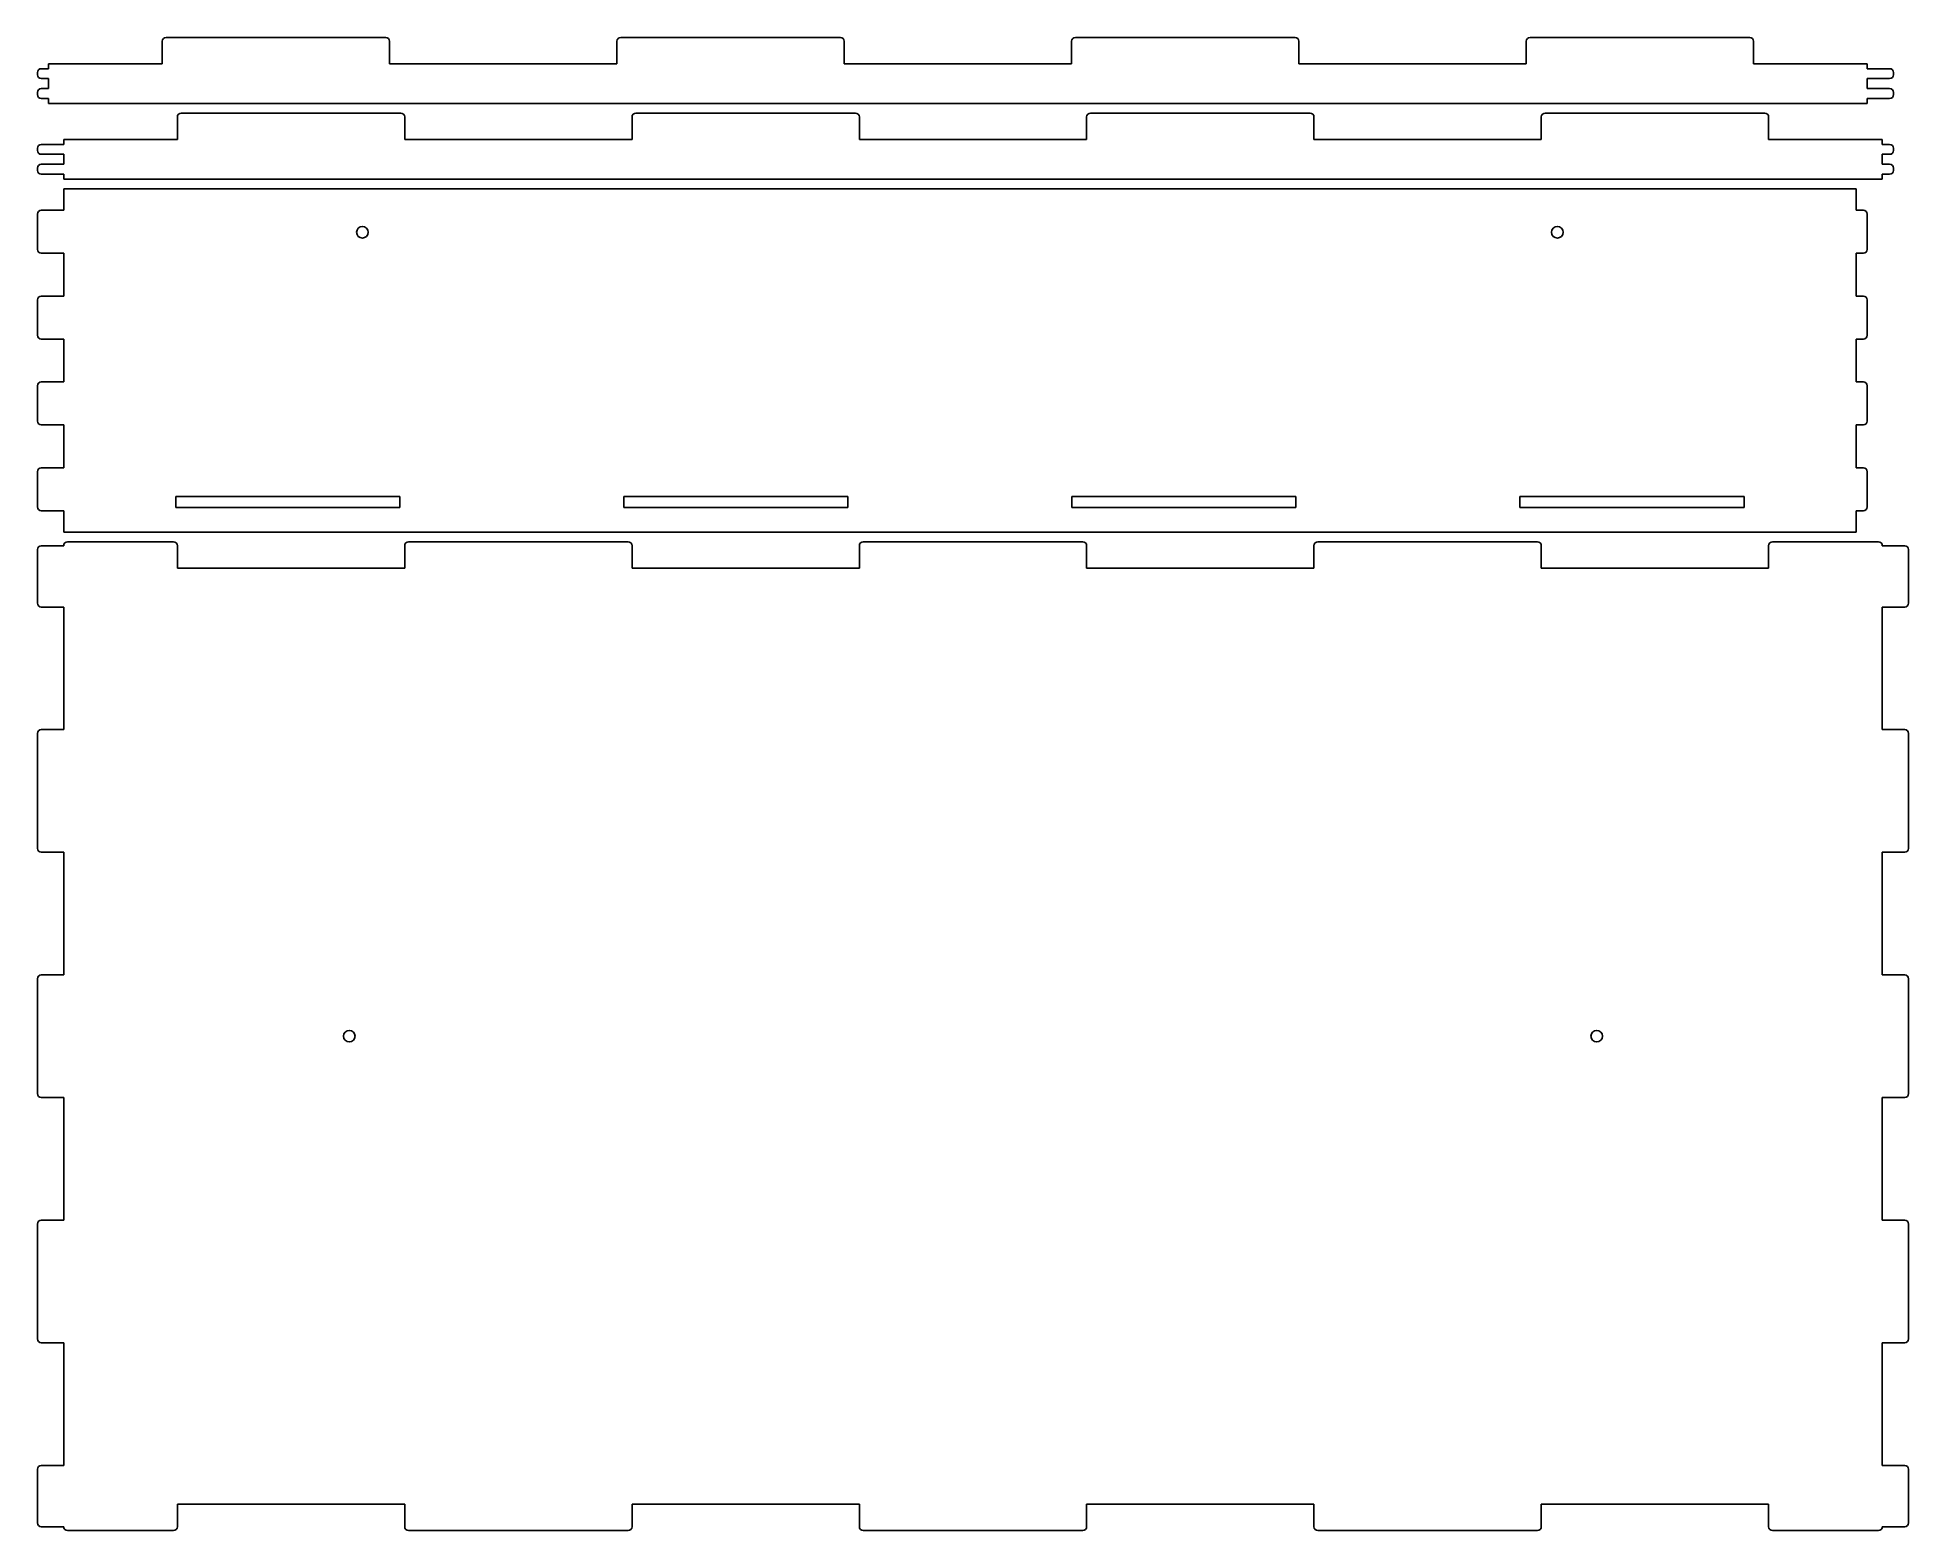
# Model space of a CAD drawing. Header units: millimetres. Extents: x 0 to 969, y 0 to 773.
import ezdxf

# ---------------------------------------------------------------- set-up
doc = ezdxf.new("R2010")
doc.units = ezdxf.units.MM
doc.layers.add('SheetCutProfiles', color=7, linetype='CONTINUOUS')

msp = doc.modelspace()

# ---------------------------------------------------------------- linework, layer by layer
at = {"layer": 'SheetCutProfiles'}
for p, q in [((64.675, 771.2), (64.675, 759.6)), ((66.675, 773.2), (180.425, 773.2)), ((182.425, 759.6), (182.425, 771.2)), ((300.175, 771.2), (300.175, 759.6)), ((302.175, 773.2), (415.925, 773.2)), ((417.925, 759.6), (417.925, 771.2)), ((535.675, 771.2), (535.675, 759.6)), ((537.675, 773.2), (651.425, 773.2)), ((653.425, 759.6), (653.425, 771.2)), ((771.175, 771.2), (771.175, 759.6)), ((773.175, 773.2), (886.925, 773.2)), ((888.925, 759.6), (888.925, 771.2)), ((5.8, 757.025), (2, 757.025)), ((5.8, 759.6), (64.675, 759.6)), ((5.8, 757.025), (5.8, 759.6)), ((182.425, 759.6), (300.175, 759.6)), ((417.925, 759.6), (535.675, 759.6)), ((653.425, 759.6), (771.175, 759.6)), ((888.925, 759.6), (947.8, 759.6)), ((947.8, 757.025), (947.8, 759.6)), ((947.8, 757.025), (959.4, 757.025)), ((0, 753.875), (0, 755.025)), ((2, 751.875), (5.8, 751.875)), ((5.8, 746.725), (2, 746.725)), ((5.8, 746.725), (5.8, 751.875)), ((947.8, 746.725), (947.8, 751.875)), ((959.4, 751.875), (947.8, 751.875)), ((947.8, 746.725), (959.4, 746.725)), ((961.4, 753.875), (961.4, 755.025)), ((0, 743.575), (0, 744.725)), ((2, 741.575), (5.8, 741.575)), ((5.8, 739), (5.8, 741.575)), ((5.8, 739), (947.8, 739)), ((947.8, 739), (947.8, 741.575)), ((959.4, 741.575), (947.8, 741.575)), ((961.4, 743.575), (961.4, 744.725)), ((72.475, 720.4), (72.475, 732)), ((188.225, 734), (74.475, 734)), ((190.225, 732), (190.225, 720.4)), ((307.975, 720.4), (307.975, 732)), ((423.725, 734), (309.975, 734)), ((425.725, 732), (425.725, 720.4)), ((543.475, 720.4), (543.475, 732)), ((659.225, 734), (545.475, 734)), ((661.225, 732), (661.225, 720.4)), ((778.975, 720.4), (778.975, 732)), ((894.725, 734), (780.975, 734)), ((896.725, 732), (896.725, 720.4)), ((13.6, 717.825), (2, 717.825)), ((13.6, 717.825), (13.6, 720.4)), ((72.475, 720.4), (13.6, 720.4)), ((307.975, 720.4), (190.225, 720.4)), ((543.475, 720.4), (425.725, 720.4)), ((778.975, 720.4), (661.225, 720.4)), ((955.6, 720.4), (896.725, 720.4)), ((955.6, 717.825), (955.6, 720.4)), ((955.6, 717.825), (959.4, 717.825)), ((0, 714.675), (0, 715.825)), ((2, 712.675), (13.6, 712.675)), ((13.6, 707.525), (2, 707.525)), ((13.6, 707.525), (13.6, 712.675)), ((959.4, 712.675), (955.6, 712.675)), ((955.6, 707.525), (955.6, 712.675)), ((955.6, 707.525), (959.4, 707.525)), ((961.4, 714.675), (961.4, 715.825)), ((0, 704.375), (0, 705.525)), ((2, 702.375), (13.6, 702.375)), ((13.6, 699.8), (13.6, 702.375)), ((955.6, 699.8), (13.6, 699.8)), ((959.4, 702.375), (955.6, 702.375)), ((955.6, 699.8), (955.6, 702.375)), ((961.4, 704.375), (961.4, 705.525)), ((13.6, 694.8), (942, 694.8)), ((13.6, 683.6875), (13.6, 694.8)), ((942, 683.6875), (942, 694.8)), ((0, 663.4625), (0, 681.6875)), ((13.6, 683.6875), (2, 683.6875)), ((942, 683.6875), (945.8, 683.6875)), ((947.8, 663.4625), (947.8, 681.6875)), ((2, 661.4625), (13.6, 661.4625)), ((13.6, 639.2375), (13.6, 661.4625)), ((942, 639.2375), (942, 661.4625)), ((945.8, 661.4625), (942, 661.4625)), ((0, 619.0125), (0, 637.2375)), ((13.6, 639.2375), (2, 639.2375)), ((942, 639.2375), (945.8, 639.2375)), ((947.8, 619.0125), (947.8, 637.2375)), ((2, 617.0125), (13.6, 617.0125)), ((13.6, 594.7875), (13.6, 617.0125)), ((942, 594.7875), (942, 617.0125)), ((945.8, 617.0125), (942, 617.0125)), ((0, 574.5625), (0, 592.7875)), ((13.6, 594.7875), (2, 594.7875)), ((942, 594.7875), (945.8, 594.7875)), ((947.8, 574.5625), (947.8, 592.7875)), ((2, 572.5625), (13.6, 572.5625)), ((13.6, 550.3375), (13.6, 572.5625)), ((942, 550.3375), (942, 572.5625)), ((945.8, 572.5625), (942, 572.5625)), ((0, 530.1125), (0, 548.3375)), ((13.6, 550.3375), (2, 550.3375)), ((942, 550.3375), (945.8, 550.3375)), ((947.8, 530.1125), (947.8, 548.3375)), ((71.625, 535.5), (71.625, 529.7)), ((187.675, 535.5), (71.625, 535.5)), ((187.675, 529.7), (187.675, 535.5)), ((303.725, 535.5), (303.725, 529.7)), ((419.775, 535.5), (303.725, 535.5)), ((419.775, 529.7), (419.775, 535.5)), ((535.825, 535.5), (535.825, 529.7)), ((651.875, 535.5), (535.825, 535.5)), ((651.875, 529.7), (651.875, 535.5)), ((767.925, 535.5), (767.925, 529.7)), ((883.975, 535.5), (767.925, 535.5)), ((883.975, 529.7), (883.975, 535.5)), ((2, 528.1125), (13.6, 528.1125)), ((13.6, 517), (13.6, 528.1125)), ((71.625, 529.7), (187.675, 529.7)), ((303.725, 529.7), (419.775, 529.7)), ((535.825, 529.7), (651.875, 529.7)), ((767.925, 529.7), (883.975, 529.7)), ((942, 517), (942, 528.1125)), ((945.8, 528.1125), (942, 528.1125)), ((13.6, 517), (942, 517)), ((0, 508), (0, 480.25)), ((13.6, 510), (2, 510)), ((15.6, 512), (70.475, 512)), ((72.475, 498.4), (72.475, 510)), ((190.225, 510), (190.225, 498.4)), ((192.225, 512), (305.975, 512)), ((307.975, 498.4), (307.975, 510)), ((425.725, 510), (425.725, 498.4)), ((427.725, 512), (541.475, 512)), ((543.475, 498.4), (543.475, 510)), ((661.225, 510), (661.225, 498.4)), ((663.225, 512), (776.975, 512)), ((778.975, 498.4), (778.975, 510)), ((896.725, 510), (896.725, 498.4)), ((898.725, 512), (953.6, 512)), ((967.2, 510), (955.6, 510)), ((969.2, 508), (969.2, 480.25)), ((190.225, 498.4), (72.475, 498.4)), ((425.725, 498.4), (307.975, 498.4)), ((661.225, 498.4), (543.475, 498.4)), ((896.725, 498.4), (778.975, 498.4)), ((2, 478.25), (13.6, 478.25)), ((13.6, 478.25), (13.6, 414.75)), ((955.6, 478.25), (967.2, 478.25)), ((955.6, 414.75), (955.6, 478.25)), ((0, 412.75), (0, 353.25)), ((13.6, 414.75), (2, 414.75)), ((967.2, 414.75), (955.6, 414.75)), ((969.2, 412.75), (969.2, 353.25)), ((2, 351.25), (13.6, 351.25)), ((13.6, 351.25), (13.6, 287.75)), ((955.6, 351.25), (967.2, 351.25)), ((955.6, 287.75), (955.6, 351.25)), ((0, 285.75), (0, 226.25)), ((13.6, 287.75), (2, 287.75)), ((967.2, 287.75), (955.6, 287.75)), ((969.2, 285.75), (969.2, 226.25)), ((2, 224.25), (13.6, 224.25)), ((13.6, 224.25), (13.6, 160.75)), ((955.6, 224.25), (967.2, 224.25)), ((955.6, 160.75), (955.6, 224.25)), ((0, 158.75), (0, 99.25)), ((13.6, 160.75), (2, 160.75)), ((967.2, 160.75), (955.6, 160.75)), ((969.2, 158.75), (969.2, 99.25)), ((2, 97.25), (13.6, 97.25)), ((13.6, 97.25), (13.6, 33.75)), ((955.6, 97.25), (967.2, 97.25)), ((955.6, 33.75), (955.6, 97.25)), ((0, 31.75), (0, 4)), ((13.6, 33.75), (2, 33.75)), ((967.2, 33.75), (955.6, 33.75)), ((969.2, 31.75), (969.2, 4)), ((72.475, 13.6), (190.225, 13.6)), ((72.475, 2), (72.475, 13.6)), ((190.225, 13.6), (190.225, 2)), ((307.975, 13.6), (425.725, 13.6)), ((307.975, 2), (307.975, 13.6)), ((425.725, 13.6), (425.725, 2)), ((543.475, 13.6), (661.225, 13.6)), ((543.475, 2), (543.475, 13.6)), ((661.225, 13.6), (661.225, 2)), ((778.975, 13.6), (896.725, 13.6)), ((778.975, 2), (778.975, 13.6)), ((896.725, 13.6), (896.725, 2)), ((2, 2), (13.6, 2)), ((15.6, 0), (70.475, 0)), ((192.225, 0), (305.975, 0)), ((427.725, 0), (541.475, 0)), ((663.225, 0), (776.975, 0)), ((898.725, 0), (953.6, 0)), ((955.6, 2), (967.2, 2))]:
    msp.add_line(p, q, dxfattribs=at)
for centre in [(168.3333, 672.3), (787.2667, 672.3), (161.5333, 256), (807.6667, 256)]:
    msp.add_circle(centre, 3, dxfattribs=at)
for centre, start, end in [((66.675, 771.2), 90, 180), ((180.425, 771.2), 0, 90), ((302.175, 771.2), 90, 180), ((415.925, 771.2), 0, 90), ((537.675, 771.2), 90, 180), ((651.425, 771.2), 0, 90), ((773.175, 771.2), 90, 180), ((886.925, 771.2), 0, 90), ((2, 755.025), 90, 180), ((959.4, 755.025), 0, 90), ((2, 753.875), 180, -90), ((2, 744.725), 90, 180), ((959.4, 753.875), -90, 0), ((959.4, 744.725), 0, 90), ((2, 743.575), 180, -90), ((959.4, 743.575), -90, 0), ((74.475, 732), 90, 180), ((188.225, 732), 0, 90), ((309.975, 732), 90, 180), ((423.725, 732), 0, 90), ((545.475, 732), 90, 180), ((659.225, 732), 0, 90), ((780.975, 732), 90, 180), ((894.725, 732), 0, 90), ((2, 715.825), 90, 180), ((959.4, 715.825), 0, 90), ((2, 714.675), 180, -90), ((2, 705.525), 90, 180), ((959.4, 714.675), -90, 0), ((959.4, 705.525), 0, 90), ((2, 704.375), 180, -90), ((959.4, 704.375), -90, 0), ((2, 681.6875), 90, 180), ((945.8, 681.6875), 0, 90), ((2, 663.4625), 180, -90), ((945.8, 663.4625), -90, 0), ((2, 637.2375), 90, 180), ((945.8, 637.2375), 0, 90), ((2, 619.0125), 180, -90), ((945.8, 619.0125), -90, 0), ((2, 592.7875), 90, 180), ((945.8, 592.7875), 0, 90), ((2, 574.5625), 180, -90), ((945.8, 574.5625), -90, 0), ((2, 548.3375), 90, 180), ((945.8, 548.3375), 0, 90), ((2, 530.1125), 180, -90), ((945.8, 530.1125), -90, 0), ((2, 508), 90, 180), ((15.6, 510), 90, 180), ((70.475, 510), 0, 90), ((192.225, 510), 90, 180), ((305.975, 510), 0, 90), ((427.725, 510), 90, 180), ((541.475, 510), 0, 90), ((663.225, 510), 90, 180), ((776.975, 510), 0, 90), ((898.725, 510), 90, 180), ((953.6, 510), 0, 90), ((967.2, 508), 0, 90), ((2, 480.25), 180, -90), ((967.2, 480.25), -90, 0), ((2, 412.75), 90, 180), ((967.2, 412.75), 0, 90), ((2, 353.25), 180, -90), ((967.2, 353.25), -90, 0), ((2, 285.75), 90, 180), ((967.2, 285.75), 0, 90), ((2, 226.25), 180, -90), ((967.2, 226.25), -90, 0), ((2, 158.75), 90, 180), ((967.2, 158.75), 0, 90), ((2, 99.25), 180, -90), ((967.2, 99.25), -90, 0), ((2, 31.75), 90, 180), ((967.2, 31.75), 0, 90), ((2, 4), 180, -90), ((15.6, 2), 180, -90), ((70.475, 2), -90, 0), ((192.225, 2), 180, -90), ((305.975, 2), -90, 0), ((427.725, 2), 180, -90), ((541.475, 2), -90, 0), ((663.225, 2), 180, -90), ((776.975, 2), -90, 0), ((898.725, 2), 180, -90), ((953.6, 2), -90, 0), ((967.2, 4), -90, 0)]:
    msp.add_arc(centre, 2, start, end, dxfattribs=at)

doc.saveas('drawing.dxf')
